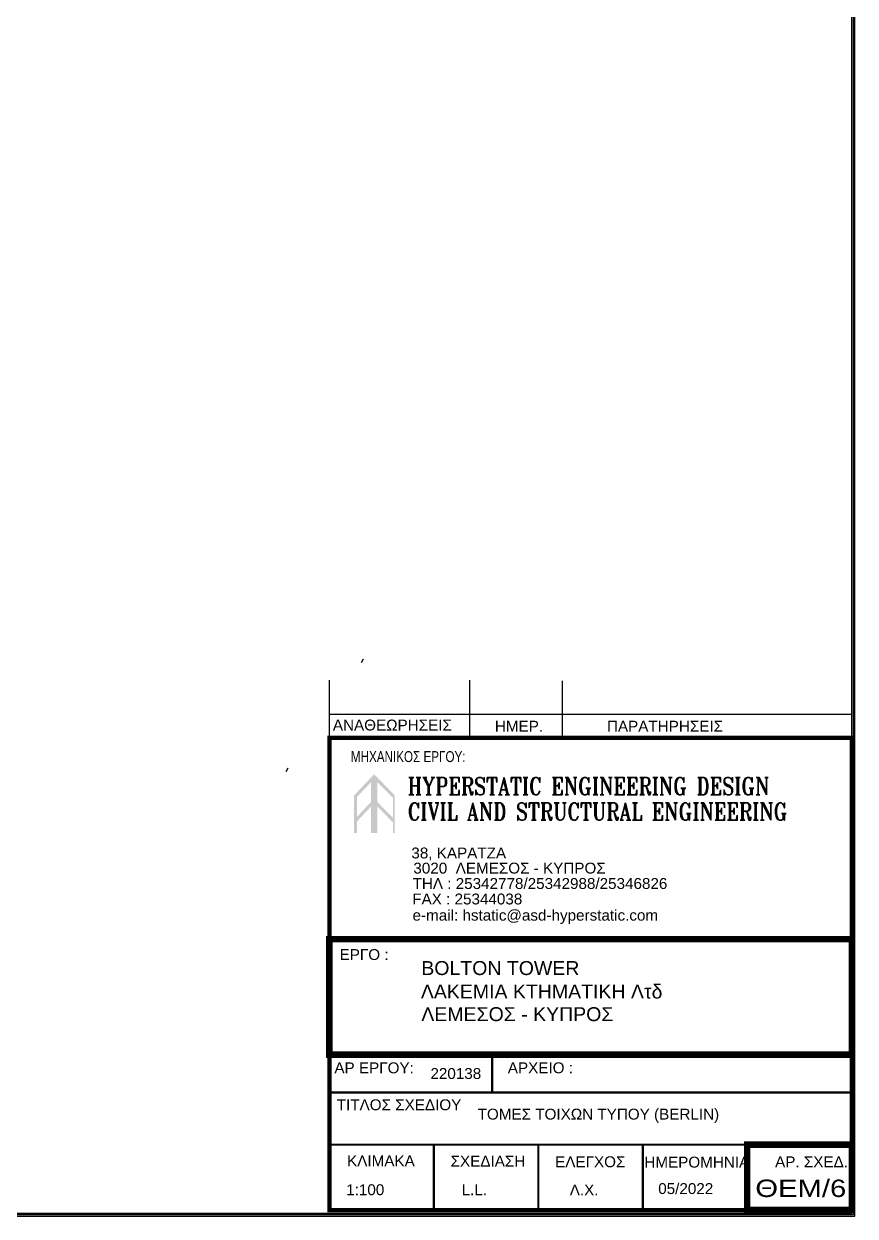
# Model space of a CAD drawing. Header units: inches. Extents: x 3 to 172, y -62 to 57.
# Drawn here: x 153.14 to 172.21, y 2.26 to 29.63 of the extents above; entities that cross this region are included whole.
import ezdxf

# ---------------------------------------------------------------- set-up
doc = ezdxf.new("R2010")
doc.units = ezdxf.units.IN
doc.header["$MEASUREMENT"] = 0
for name, color, linetype in [('2', 2, 'Continuous'), ('3', 1, 'Continuous'), ('7', 7, 'Continuous'), ('BEAMS', 3, 'Continuous'), ('BORDER-1', 5, 'Continuous'), ('LOGO-A1', 4, 'Continuous'), ('SIDERA', 2, 'Continuous'), ('TEXT', 3, 'Continuous'), ('TEXT-COLUMNS', 4, 'Continuous'), ('TITLE', 7, 'Continuous')]:
    doc.layers.add(name, color=color, linetype=linetype)
doc.styles.add('AG', font='arial.ttf', dxfattribs={"height": 0.8})
doc.styles.add('arialgr', font='arial.ttf', dxfattribs={"height": 0.2})
doc.styles.add('GREEKS', font='greeks', dxfattribs={"height": 0.2})
doc.styles.add('ROMANT', font='romant', dxfattribs={"height": 0.7})
doc.styles.add('STYLE1', font='arial.ttf')

msp = doc.modelspace()

# ---------------------------------------------------------------- linework, layer by layer
at = {"layer": '2'}
msp.add_line((162.6707, 3.8764), (162.6707, 3.8983), dxfattribs=at)
at = {"layer": '3', "color": 3}
for points in [[(160.7079, 11.9074), (160.7799, 11.8788), (161.1727, 12.4016), (161.1737, 12.2975)], [(161.1727, 12.4016), (161.1737, 12.2975), (161.6447, 11.9182), (161.5932, 11.8679)], [(161.1759, 12.2964), (161.1039, 12.2964), (161.1759, 11.049), (161.1039, 11.049)], [(161.2473, 12.2959), (161.1753, 12.2959), (161.2473, 11.049), (161.1753, 11.049)], [(161.1951, 12.0888), (161.1951, 12.0888), (161.1951, 11.7857)], [(160.7079, 11.049), (160.7799, 11.049), (160.7079, 11.9074), (160.7799, 11.8788)], [(160.7079, 11.3472), (160.7799, 11.3186), (161.1727, 11.8414), (161.1737, 11.7373)], [(161.1727, 11.8414), (161.1737, 11.7373), (161.6447, 11.3581), (161.5932, 11.3077)], [(161.6061, 11.049), (161.6421, 11.049), (161.6061, 11.9159), (161.6421, 11.9159)]]:
    msp.add_trace(points, dxfattribs=at)
at = {"layer": '7', "color": 1}
msp.add_line((160.1462, 13.7841), (172.1323, 13.7841), dxfattribs=at)
at = {"layer": 'BEAMS', "flags": 128}
for points, const_width in [([(172.1323, 2.3977), (172.1323, 13.2346), (160.1477, 13.2346), (160.1477, 2.3977)], 0.1), ([(172.1323, 8.6144), (160.1477, 8.6144), (160.1477, 5.9626), (172.1323, 5.9626)], 0.15), ([(172.1323, 3.8983), (169.7317, 3.8983), (169.7317, 2.3977), (172.1323, 2.3977)], 0.15)]:
    msp.add_lwpolyline(points, close=True, dxfattribs=dict(at, const_width=const_width))
at = {"layer": 'BORDER-1', "color": 2}
for p, q in [((172.1673, 2.2927), (172.1673, 56.9599)), ((172.2023, 2.2577), (172.2023, 56.9949)), ((172.1323, 2.3277), (172.1323, 56.9249)), ((95.2536, 2.2577), (172.2023, 2.2577)), ((95.2886, 2.2927), (172.1673, 2.2927)), ((95.3236, 2.3277), (172.1323, 2.3277))]:
    msp.add_line(p, q, dxfattribs=at)
at = {"layer": 'TEXT', "color": 1}
for p, q in [((160.1477, 13.2346), (160.1477, 14.5632)), ((163.368, 13.2086), (163.368, 14.5632)), ((165.4951, 13.2086), (165.4951, 14.5477))]:
    msp.add_line(p, q, dxfattribs=at)
at = {"layer": 'TEXT', "linetype": 'Continuous'}
for points in [[(160.9252, 15.0426), (160.8752, 14.956)], [(159.1938, 12.5438), (159.1438, 12.4572)]]:
    msp.add_lwpolyline(points, dxfattribs=at)
at = {"layer": 'TEXT-COLUMNS', "const_width": 0.05, "flags": 128}
for points in [[(163.8802, 5.0976), (163.8802, 5.9626)], [(160.1477, 5.0976), (172.1323, 5.0976)], [(160.1477, 3.8983), (172.1323, 3.8983)], [(162.5437, 3.8983), (162.5437, 2.3977)], [(164.9397, 3.8983), (164.9397, 2.3977)], [(167.3357, 3.8983), (167.3357, 2.3977)]]:
    msp.add_lwpolyline(points, dxfattribs=at)
at = {"layer": 'TITLE', "const_width": 0.05, "flags": 128}
msp.add_lwpolyline([(160.1477, 2.3977), (160.1477, 13.2346), (172.1323, 13.2346)], dxfattribs=at)

# ---------------------------------------------------------------- texts
at = {"layer": '3', "color": 3}
for s, style, p in [('ΑΝAΘΕΩΡΗΣΕΙΣ', 'AG', (160.2266, 13.4054)), ('ΗΜΕΡ.', 'AG', (163.9434, 13.3795)), ('ΠΑΡΑΤΗΡΗΣΕΙΣ', 'AG', (166.5144, 13.3795)), ('38, KAΡΑΤΖΑ', 'AG', (162.0272, 10.4687)), ('3020  ΛΕΜΕΣΟΣ - ΚΥΠΡΟΣ', 'AG', (162.073, 10.1216)), ('TΗΛ : 25342778/25342988/25346826', 'AG', (162.0549, 9.7684)), ('FAX : 25344038', 'AG', (162.0477, 9.4127)), ('e-mail: hstatic@asd-hyperstatic.com', 'AG', (162.0543, 9.0409)), ('EΡΓΟ :', 'AG', (160.3807, 8.1378)), ('ΑΡ ΕΡΓΟΥ:   ', 'AG', (160.2612, 5.5373)), ('ΑΡΧΕΙΟ :', 'AG', (164.2402, 5.5377)), ('220138', 'STYLE1', (162.4644, 5.4065)), ('ΤΙΤΛΟΣ ΣΧΕΔΙΟΥ', 'AG', (160.3152, 4.6894)), ('ΤΟΜΕΣ TOIXΩΝ ΤΥΠΟΥ (BERLIN)', 'STYLE1', (163.5477, 4.4744)), ('ΚΛΙΜΑΚΑ', 'AG', (160.5525, 3.402)), ('ΣΧΕΔΙΑΣΗ', 'AG', (162.9275, 3.3961)), ('ΕΛΕΓΧΟΣ', 'AG', (165.3252, 3.3811)), ('HMEΡΟΜΗΝΙΑ', 'AG', (167.3719, 3.3726)), ('AΡ. ΣΧΕΔ.', 'AG', (170.3716, 3.3803)), ('05/2022', 'STYLE1', (167.6901, 2.7655)), ('1:100', 'STYLE1', (160.5323, 2.7389)), ('L.L.', 'STYLE1', (163.18, 2.7389)), ('Λ.Χ.', 'STYLE1', (165.6604, 2.7338))]:
    msp.add_text(s, height=0.25, dxfattribs=dict(at, style=style)).set_placement(p)
at = {"layer": '3', "color": 3, "style": 'ROMANT', "width": 0.8}
for s, p in [('HYPERSTATIC ENGINEERING DESIGN', (161.9451, 11.9266)), ('CIVIL AND STRUCTURAL ENGINEERING', (161.9451, 11.3442))]:
    msp.add_text(s, height=0.4, dxfattribs=at).set_placement(p)
at = {"layer": '7', "color": 3, "style": 'GREEKS', "width": 0.8}
msp.add_text('MHCANIKOS ERGOU:', height=0.25, dxfattribs=at).set_placement((160.6394, 12.6812))
at = {"layer": 'LOGO-A1', "color": 3, "style": 'STYLE1', "width": 1.2}
msp.add_text('ΘΕΜ/6', height=0.4, dxfattribs=at).set_placement((169.9173, 2.6973))
at = {"layer": 'SIDERA', "color": 3, "style": 'arialgr'}
for s, p in [('BOLTON TOWER', (162.2557, 7.7926)), ('ΛΑΚΕΜΙΑ ΚΤΗΜΑΤΙΚΗ Λτδ', (162.2449, 7.2538)), ('ΛΕΜΕΣΟΣ - ΚΥΠΡΟΣ', (162.2556, 6.7344))]:
    msp.add_text(s, height=0.32, dxfattribs=at).set_placement(p)

doc.saveas('drawing.dxf')
